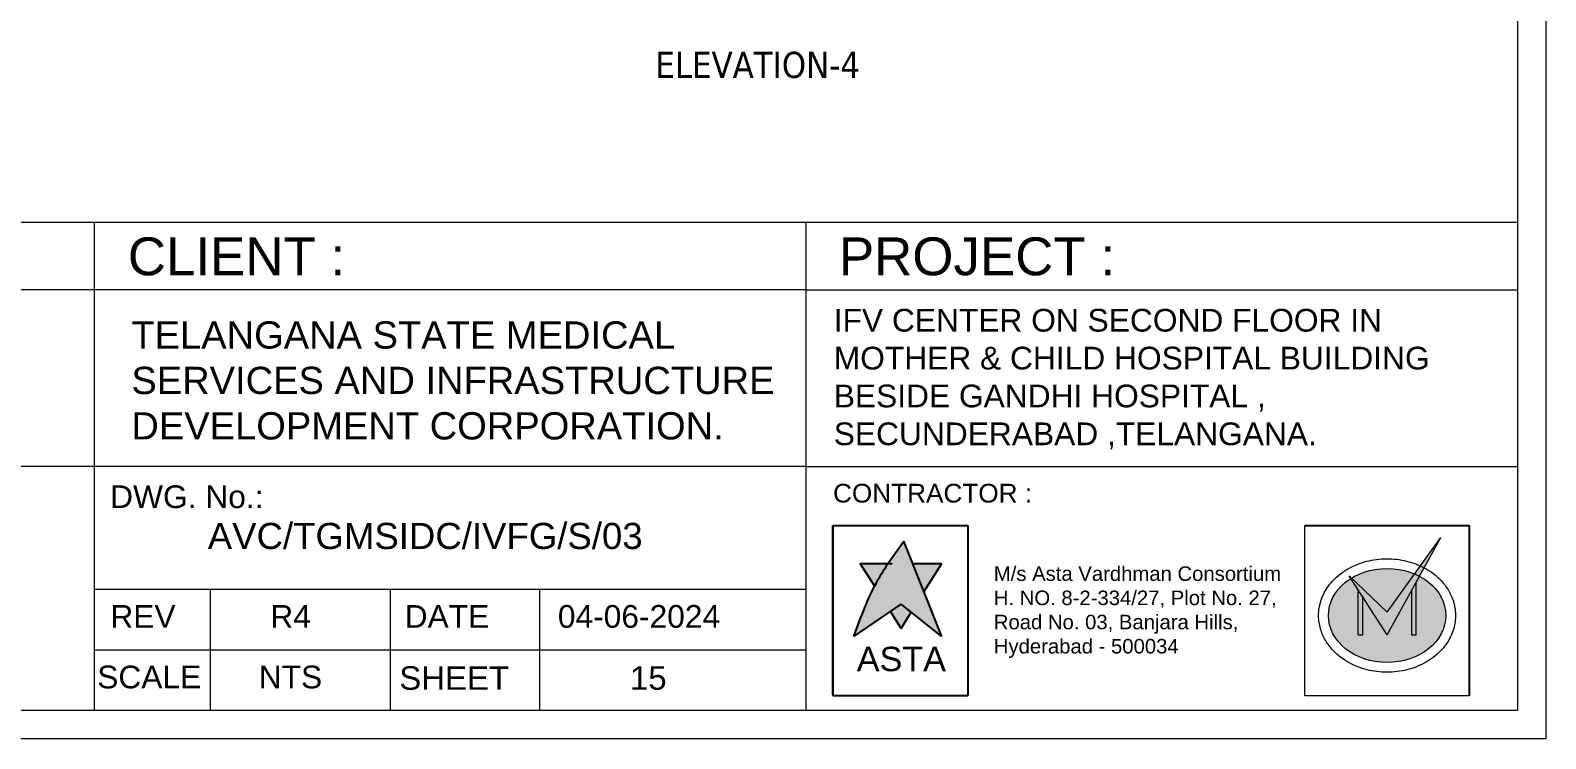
# Model space of a CAD drawing. Extents: x 3552052 to 4102982, y -707811 to -630695.
# Drawn here: x 3658387 to 3669962, y -705733 to -700322 of the extents above; entities that cross this region are included whole.
import ezdxf
from ezdxf.enums import TextEntityAlignment as Align

# ---------------------------------------------------------------- set-up
doc = ezdxf.new("R2010")
doc.units = 0
doc.header["$LTSCALE"] = 6
doc.header["$MEASUREMENT"] = 0
doc.layers.get('0').update_dxf_attribs({"linetype": 'CONTINUOUS', "lineweight": 0})
for name, color, linetype, lineweight in [('0.0', 8, 'CONTINUOUS', 0), ('hatch', 252, 'CONTINUOUS', 0), ('MEP_HVAC_TEXT', 7, 'CONTINUOUS', 0), ('TITLE', 7, 'CONTINUOUS', 0)]:
    doc.layers.add(name, color=color, linetype=linetype, lineweight=lineweight)
doc.styles.add('Annotation', font='tahoma.ttf')
doc.styles.add('ARIAL', font='arial.ttf')

# ---------------------------------------------------------------- blocks, each defined once
blk = doc.blocks.new('IVF-CONTRACTOR')
at = {"lineweight": -3, "true_color": 0x293189}
h = blk.add_hatch(color=177, dxfattribs=at)
h.dxf.hatch_style = 1
edge = h.paths.add_edge_path()
edge.add_spline(control_points=[(3037286, -1386527), (3037185, -1386667), (3036944, -1387001), (3036801, -1387388), (3036719, -1387609)], knot_values=[0, 0, 0, 0, 519.520055, 1226.818077, 1226.818077, 1226.818077, 1226.818077], degree=3, periodic=0)
edge.add_line((3036719, -1387609), (3037255, -1387240))
edge.add_line((3037255, -1387240), (3037717, -1387609))
edge.add_line((3037717, -1387609), (3037286, -1386527))
at = {"lineweight": -3, "true_color": 0xc7c8ca}
h = blk.add_hatch(color=9, dxfattribs=at)
h.dxf.hatch_style = 1
edge = h.paths.add_edge_path()
edge.add_spline(control_points=[(3036953, -1387033), (3036967, -1387008), (3037022, -1386919), (3037088, -1386836), (3037139, -1386779)], knot_values=[3356.588859, 3356.588859, 3356.588859, 3356.588859, 3831.174934, 5081.098827, 5081.098827, 5081.098827, 5081.098827], degree=3, periodic=0)
edge.add_line((3037139, -1386779), (3036793, -1386779))
edge.add_line((3036793, -1386779), (3036953, -1387033))
h.paths.add_polyline_path([(3037717, -1386779), (3037386, -1386779), (3037515, -1387102)])
h.paths.add_polyline_path([(3037370, -1387332), (3037255, -1387240), (3037134, -1387323), (3037255, -1387517)])
at = {"true_color": 0xed1f24}
h = blk.add_hatch(color=240, dxfattribs=at)
h.dxf.hatch_style = 1
edge = h.paths.add_edge_path()
edge.add_line((3042329, -1386921), (3042349, -1386951))
edge.add_ellipse((3042760, -1387369), major_axis=(-665, 0), ratio=0.800236, start_angle=-52.6357, end_angle=-51.8324, ccw=False)
edge.add_line((3042356, -1386946), (3042329, -1386921))
at = {"layer": '0.0', "true_color": 0xed1f24}
h = blk.add_hatch(color=240, dxfattribs=at)
h.dxf.hatch_style = 1
edge = h.paths.add_edge_path()
edge.add_line((3042760, -1387590), (3043125, -1386925))
edge.add_ellipse((3042760, -1387369), major_axis=(-665, 0), ratio=0.800236, start_angle=-123.3804, end_angle=-117.8517)
edge.add_line((3043070, -1386899), (3042760, -1387331))
edge.add_line((3042760, -1387331), (3042356, -1386946))
edge.add_ellipse((3042760, -1387369), major_axis=(-665, 0), ratio=0.800236, start_angle=-52.6357, end_angle=-51.8324)
edge.add_line((3042349, -1386951), (3042760, -1387590))
edge = h.paths.add_edge_path()
edge.add_spline(control_points=[(3043179, -1386828), (3043165, -1386821), (3043150, -1386814), (3043136, -1386807)], knot_values=[-2.156071, -2.156071, -2.156071, -2.156071, -2.090953, -2.090953, -2.090953, -2.090953], degree=3, periodic=0)
edge.add_line((3043136, -1386807), (3043070, -1386899))
edge.add_ellipse((3042760, -1387369), major_axis=(-665, 0), ratio=0.800236, start_angle=-123.3804, end_angle=-117.8517, ccw=False)
edge.add_line((3043125, -1386925), (3043179, -1386828))
edge = h.paths.add_edge_path()
edge.add_line((3043367, -1386486), (3043136, -1386807))
edge.add_spline(control_points=[(3043136, -1386807), (3043150, -1386814), (3043165, -1386821), (3043179, -1386828)], knot_values=[-2.156071, -2.156071, -2.156071, -2.156071, -2.090953, -2.090953, -2.090953, -2.090953], degree=3, periodic=0)
edge.add_line((3043179, -1386828), (3043367, -1386486))
at = {"layer": '0.0', "true_color": 0x139b48}
h = blk.add_hatch(color=114, dxfattribs=at)
h.dxf.hatch_style = 1
edge = h.paths.add_edge_path()
edge.add_ellipse((3042760, -1387369), major_axis=(-665, 0), ratio=0.800236, start_angle=-51.8324, end_angle=236.6196)
edge.add_line((3043125, -1386925), (3043091, -1386988))
edge.add_line((3043091, -1386988), (3043091, -1387590))
edge.add_line((3043091, -1387590), (3043036, -1387590))
edge.add_line((3043036, -1387590), (3043036, -1387088))
edge.add_line((3043036, -1387088), (3042760, -1387590))
edge.add_line((3042760, -1387590), (3042484, -1387160))
edge.add_line((3042484, -1387160), (3042484, -1387590))
edge.add_line((3042484, -1387590), (3042428, -1387590))
edge.add_line((3042428, -1387590), (3042428, -1387075))
edge.add_line((3042428, -1387075), (3042349, -1386951))
edge = h.paths.add_edge_path()
edge.add_ellipse((3042760, -1387369), major_axis=(-665, 0), ratio=0.800236, start_angle=-117.8517, end_angle=-52.6357)
edge.add_line((3042356, -1386946), (3042760, -1387331))
edge.add_line((3042760, -1387331), (3043070, -1386899))
at = {"layer": '0.0', "true_color": 0x000000}
h = blk.add_hatch(color=18, dxfattribs=at)
h.dxf.hatch_style = 1
h.paths.add_polyline_path([(3042484, -1387160), (3042428, -1387075), (3042428, -1387590), (3042484, -1387590)])
h.paths.add_polyline_path([(3043036, -1387590), (3043091, -1387590), (3043091, -1386988), (3043036, -1387088)])
at = {"lineweight": -3}
for p, q in [((3036484, -1386350), (3038013, -1386350)), ((3036484, -1388267), (3036484, -1386350)), ((3036485, -1386350), (3038009, -1386350)), ((3036485, -1388278), (3036485, -1386350)), ((3038013, -1386350), (3038013, -1388267)), ((3041829, -1386350), (3043688, -1386350)), ((3043688, -1386350), (3043688, -1388278)), ((3038011, -1388278), (3036483, -1388278))]:
    blk.add_line(p, q, dxfattribs=at)
at = {"color": 251, "lineweight": -3, "true_color": 0x636466}
for p, q in [((3037717, -1387609), (3037286, -1386527)), ((3036793, -1386779), (3037155, -1386779)), ((3036953, -1387033), (3036793, -1386779)), ((3037386, -1386779), (3037717, -1386779)), ((3037515, -1387102), (3037717, -1386779)), ((3036719, -1387609), (3037255, -1387240)), ((3037255, -1387517), (3037134, -1387323)), ((3037717, -1387609), (3037255, -1387240)), ((3037255, -1387517), (3037370, -1387332))]:
    blk.add_line(p, q, dxfattribs=at)
blk.add_spline([(3036719, -1387609), (3036998, -1386959), (3037286, -1386527)], degree=3, dxfattribs=at)
at = {"layer": '0.0'}
for p, q in [((3036485, -1386350), (3038009, -1386350)), ((3036485, -1388278), (3036485, -1386350)), ((3036485, -1388278), (3036485, -1386350)), ((3036485, -1386350), (3038009, -1386350)), ((3038013, -1386350), (3038013, -1388278)), ((3041829, -1386350), (3043688, -1386350)), ((3041829, -1388278), (3041829, -1386350)), ((3043688, -1386350), (3043688, -1388278)), ((3038009, -1388278), (3036485, -1388278)), ((3043688, -1388278), (3041829, -1388278))]:
    blk.add_line(p, q, dxfattribs=at)
at = {"layer": '0.0', "color": 18, "true_color": 0x000000}
for p, q in [((3042760, -1387590), (3043367, -1386486)), ((3042760, -1387331), (3043367, -1386486)), ((3042760, -1387590), (3042329, -1386921)), ((3042329, -1386921), (3042760, -1387331)), ((3043091, -1387590), (3043091, -1386988)), ((3042428, -1387075), (3042428, -1387590)), ((3042484, -1387590), (3042484, -1387160)), ((3043036, -1387088), (3043036, -1387590)), ((3042428, -1387590), (3042484, -1387590)), ((3043036, -1387590), (3043091, -1387590))]:
    blk.add_line(p, q, dxfattribs=at)
at = {"layer": '0.0'}
blk.add_ellipse((3042760, -1387369), major_axis=(-665, 0), ratio=0.800236, start_param=-3.141592653589793, end_param=3.141592653589793, dxfattribs=at)
blk.add_open_spline([(3043535, -1387369), (3043535, -1387353), (3043534, -1387336), (3043530, -1387296), (3043527, -1387272), (3043516, -1387226), (3043509, -1387202), (3043492, -1387157), (3043483, -1387135), (3043460, -1387092), (3043448, -1387071), (3043420, -1387031), (3043405, -1387011), (3043372, -1386974), (3043355, -1386956), (3043318, -1386922), (3043298, -1386906), (3043258, -1386875), (3043236, -1386861), (3043183, -1386829), (3043150, -1386812), (3043081, -1386783), (3043045, -1386771), (3042972, -1386750), (3042935, -1386742), (3042860, -1386731), (3042821, -1386728), (3042745, -1386726), (3042706, -1386727), (3042630, -1386735), (3042593, -1386741), (3042518, -1386757), (3042482, -1386768), (3042412, -1386794), (3042377, -1386809), (3042312, -1386843), (3042280, -1386862), (3042221, -1386905), (3042194, -1386928), (3042147, -1386974), (3042127, -1386996), (3042091, -1387042), (3042074, -1387067), (3042045, -1387117), (3042033, -1387143), (3042012, -1387197), (3042003, -1387225), (3041992, -1387276), (3041988, -1387299), (3041984, -1387347), (3041984, -1387371), (3041986, -1387418), (3041989, -1387442), (3041997, -1387489), (3042003, -1387512), (3042018, -1387557), (3042026, -1387580), (3042047, -1387623), (3042058, -1387645), (3042084, -1387686), (3042098, -1387706), (3042129, -1387744), (3042145, -1387762), (3042180, -1387798), (3042199, -1387814), (3042238, -1387846), (3042259, -1387861), (3042311, -1387894), (3042343, -1387912), (3042409, -1387944), (3042444, -1387957), (3042515, -1387980), (3042552, -1387989), (3042626, -1388003), (3042664, -1388007), (3042740, -1388012), (3042778, -1388012), (3042854, -1388008), (3042892, -1388003), (3042966, -1387989), (3043003, -1387980), (3043074, -1387958), (3043109, -1387944), (3043175, -1387913), (3043208, -1387895), (3043268, -1387856), (3043297, -1387834), (3043351, -1387787), (3043376, -1387761), (3043416, -1387713), (3043432, -1387690), (3043462, -1387643), (3043475, -1387619), (3043497, -1387569), (3043507, -1387543), (3043522, -1387491), (3043527, -1387464), (3043533, -1387415), (3043535, -1387392), (3043535, -1387369)], degree=3, knots=[-3.141593, -3.141593, -3.141593, -3.141593, -3.06788, -3.06788, -2.960953, -2.960953, -2.854026, -2.854026, -2.747099, -2.747099, -2.640172, -2.640172, -2.533245, -2.533245, -2.426319, -2.426319, -2.319392, -2.319392, -2.212465, -2.212465, -2.059875, -2.059875, -1.907286, -1.907286, -1.754697, -1.754697, -1.602107, -1.602107, -1.449518, -1.449518, -1.296928, -1.296928, -1.144339, -1.144339, -0.99175, -0.99175, -0.83916, -0.83916, -0.686571, -0.686571, -0.558641, -0.558641, -0.43071, -0.43071, -0.30278, -0.30278, -0.17485, -0.17485, -0.068516, -0.068516, 0.037819, 0.037819, 0.144154, 0.144154, 0.250488, 0.250488, 0.356823, 0.356823, 0.463157, 0.463157, 0.569492, 0.569492, 0.675826, 0.675826, 0.782161, 0.782161, 0.888495, 0.888495, 1.039928, 1.039928, 1.191361, 1.191361, 1.342794, 1.342794, 1.494227, 1.494227, 1.64566, 1.64566, 1.797093, 1.797093, 1.948526, 1.948526, 2.099959, 2.099959, 2.251392, 2.251392, 2.402825, 2.402825, 2.554258, 2.554258, 2.675591, 2.675591, 2.796924, 2.796924, 2.918258, 2.918258, 3.039591, 3.039591, 3.141593, 3.141593, 3.141593, 3.141593], dxfattribs=at)
at = {"lineweight": -3, "attachment_point": 1, "style": 'ARIAL'}
for s, width, gutter_width, insert, char_height in [('{\\C256;CONTRACTOR :}', 3919.85, 1060, (3036485, -1385878), 212.06), ('{\\C256;M/s Asta Vardhman Consortium\\PH. NO. 8-2-334/27, Plot No. 27, Road No. 03, Banjara Hills, Hyderabad - 500034}', 3696.75, 822, (3038306, -1386813), 164.38)]:
    blk.add_mtext_dynamic_manual_height_columns(s, width=width, gutter_width=gutter_width, heights=[0], dxfattribs=dict(at, insert=insert, char_height=char_height))
at = {"lineweight": 100, "insert": (3036754, -1387723), "char_height": 276.9, "attachment_point": 1, "style": 'ARIAL'}
blk.add_mtext_dynamic_manual_height_columns('ASTA', width=997.56, gutter_width=254, heights=[0], dxfattribs=at)

msp = doc.modelspace()

# ---------------------------------------------------------------- linework, layer by layer
for p, q in [((3669746, -701789.4), (3649330.1, -701789.4)), ((3658877.9, -705517.2), (3658877.9, -701789.4))]:
    msp.add_line(p, q)
at = {"color": 7}
msp.add_line((3669746, -705517.2), (3658877.9, -705517.2), dxfattribs=at)
for points in [[(3669962, -681999.7), (3669962, -705733.3), (3649114, -705733.3), (3649114, -681999.7)], [(3669746, -682215.8), (3669746, -705517.2), (3649330.1, -705517.2), (3649330.1, -682215.8)]]:
    msp.add_lwpolyline(points, close=True)
at = {"layer": 'hatch', "color": 7}
msp.add_line((3669746, -701788.5), (3669746, -705517.2), dxfattribs=at)
at = {"layer": 'MEP_HVAC_TEXT', "linetype": 'ByBlock'}
for p, q in [((3664309.5, -701789.4), (3664309.5, -705517.2)), ((3658877.9, -702303.2), (3652630, -702303.2)), ((3664309.5, -702303.2), (3658877.9, -702303.2)), ((3664309.5, -702303.2), (3669746, -702303.2)), ((3658877.9, -703652.9), (3652630, -703652.9)), ((3664309.5, -703653.3), (3658873.1, -703652.9)), ((3664309.5, -703653.3), (3669746, -703652.9)), ((3658877.9, -704591.9), (3664309.5, -704591.9)), ((3659760.9, -704591.9), (3659760.9, -705517.2)), ((3661136.1, -704591.9), (3661136.1, -705517.2)), ((3662277.2, -704591.9), (3662277.2, -705517.2)), ((3658877.9, -705054.6), (3664309.5, -705054.6))]:
    msp.add_line(p, q, dxfattribs=at)

# ---------------------------------------------------------------- block references
at = {"color": 240, "true_color": 0xed1f24, "xscale": 0.6744554636450512, "yscale": 0.6744554636450512, "zscale": 0.6744554636450512}
msp.add_blockref('IVF-CONTRACTOR', (1616544.5, 230926.6), dxfattribs=at)

# ---------------------------------------------------------------- texts
at = {"insert": (3665858.8, -700485.9), "char_height": 200, "width": 2697.906, "attachment_point": 3, "style": 'Annotation'}
msp.add_mtext('\\pxql;ELEVATION-4', dxfattribs=at)
at = {"layer": 'TITLE', "color": 7, "style": 'ARIAL'}
for s, height, p in [('CLIENT :', 289.17, (3659131.5, -702193.1)), ('PROJECT :', 289.17, (3664563.1, -702193.1)), ('DWG. No.:', 173.5, (3658996.6, -703971.4))]:
    msp.add_text(s, height=height, dxfattribs=at).set_placement(p)
for s, height, p in [('REV', 173.5, (3659247.4, -704799.2)), ('R4', 173.5, (3660375, -704799.2)), ('DATE', 173.5, (3661569.5, -704799.2)), ('04-06-2024', 173.5, (3663036.2, -704799.2)), ('SCALE', 173.5, (3659295.3, -705261.9)), ('NTS', 173.5, (3660374, -705261.9)), ('SHEET', 180, (3661624.7, -705269.7)), ('15', 180, (3663107.3, -705269.7))]:
    msp.add_text(s, height=height, dxfattribs=at).set_placement(p, align=Align.MIDDLE_CENTER)
at = {"layer": 'TITLE', "color": 7, "attachment_point": 1, "style": 'ARIAL'}
for s, width, gutter_width, insert, char_height in [('\\pxql;IFV CENTER ON SECOND FLOOR IN MOTHER & CHILD HOSPITAL BUILDING BESIDE GANDHI HOSPITAL , SECUNDERABAD ,TELANGANA. ', 5197.735, 11.6, (3664523.9, -702450), 173.5035), ('{\\C256;TELANGANA STATE MEDICAL SERVICES AND INFRASTRUCTURE DEVELOPMENT CORPORATION.}', 5197.735, 11.6, (3659158.9, -702545.1), 208.204), ('\\pxqc;AVC/TGMSIDC/IVFG/S/03', 5392.273, 12, (3658707, -704084.6), 200)]:
    msp.add_mtext_dynamic_manual_height_columns(s, width=width, gutter_width=gutter_width, heights=[0], dxfattribs=dict(at, insert=insert, char_height=char_height))

doc.saveas('drawing.dxf')
